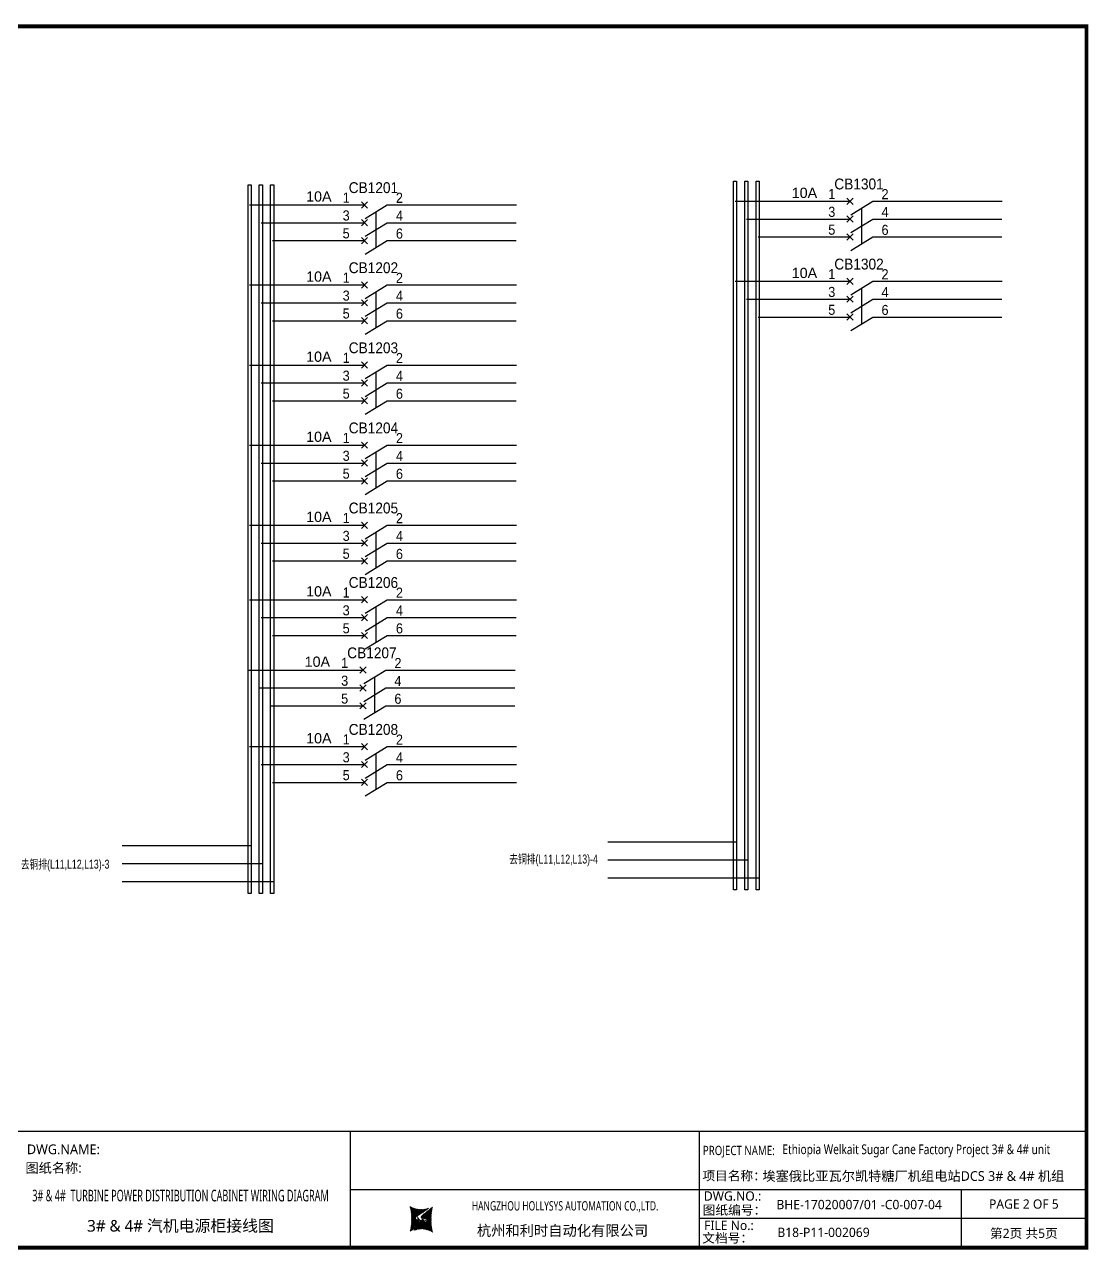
# Model space of a CAD drawing. Extents: x 81437 to 204847, y -54597 to -29444.
# Drawn here: x 97843 to 100588, y -41357 to -38196 of the extents above; entities that cross this region are included whole.
import ezdxf
from ezdxf.enums import TextEntityAlignment as Align
from ezdxf.lldxf.tags import DXFTag

# ---------------------------------------------------------------- set-up
doc = ezdxf.new("R2010")
doc.units = 0
doc.header["$LTSCALE"] = 100
doc.header["$MEASUREMENT"] = 0
for name, color, linetype in [('t', 1, 'Continuous'), ('标准图框及表格', 7, 'Continuous'), ('空气开关', 7, 'Continuous')]:
    doc.layers.add(name, color=color, linetype=linetype)
doc.styles.add('HZ', font='arial.ttf', dxfattribs={"width": 0.7})
doc.styles.get("Standard").update_dxf_attribs({"font": ''})
doc.styles.add('微软雅黑', font='')
doc.styles.get('Standard').set_extended_font_data('SimSun')
doc.styles.get('微软雅黑').set_extended_font_data('Microsoft YaHei')
tags = doc.linetypes.add('CENTER', pattern=[2, 1.25, -0.25, 0.25, -0.25]).pattern_tags.tags
tags[10:11] = [DXFTag(74, 4), DXFTag(75, 0), DXFTag(340, '0'), DXFTag(46, 1.0), DXFTag(50, 0.0), DXFTag(44, 0.0), DXFTag(45, 0.0)]
tags[8:9] = [DXFTag(74, 4), DXFTag(75, 0), DXFTag(340, '0'), DXFTag(46, 1.0), DXFTag(50, 0.0), DXFTag(44, 0.0), DXFTag(45, 0.0)]
tags[6:7] = [DXFTag(74, 4), DXFTag(75, 0), DXFTag(340, '0'), DXFTag(46, 1.0), DXFTag(50, 0.0), DXFTag(44, 0.0), DXFTag(45, 0.0)]
tags[4:5] = [DXFTag(74, 4), DXFTag(75, 0), DXFTag(340, '0'), DXFTag(46, 1.0), DXFTag(50, 0.0), DXFTag(44, 0.0), DXFTag(45, 0.0)]
pattern_1 = [(45, (-6.162819773475348, -58.86246267448996), (-0.736262898216564, 0.7362628982165641), [])]

# ---------------------------------------------------------------- blocks, each defined once
blk = doc.blocks.new('供电端子')
at = {"style": 'HZ', "width": 0.7}
blk.add_attdef('供电端子', (0, 0), '', height=17, dxfattribs=at)
blk = doc.blocks.new('图框')
at = {"layer": '标准图框及表格'}
h = blk.add_hatch(dxfattribs=at)
h.set_pattern_fill('ANSI31', color=5, scale=8.329863809039892, style=0)
h.set_pattern_definition(pattern_1)
edge = h.paths.add_edge_path()
edge.add_arc((2393.094436262916, -3057.016314091056), 55.18534773488954, 238.1092081981581, 291.6531626184834)
edge.add_line((2413.457117633552, -3108.307481089123), (2382.362679957259, -3129.105284474292))
edge.add_arc((2232.744557938924, -3137.191253253037), 135.3602868968974, 346.3915348661821, 374.2500326978034)
edge.add_line((2364.304773850054, -3169.039594784347), (2391.343418124445, -3146.7148906974))
edge.add_line((2385.17637942767, -3139.143911424919), (2389.981166822123, -3139.761302572286))
edge.add_spline(control_points=[(2391.307199095063, -3146.750097628447), (2392.196661605914, -3145.885543305817), (2393.808172678844, -3144.319160410171), (2393.706362376579, -3140.114756849009), (2391.263680388605, -3139.875266105763), (2389.959101290711, -3139.747359722689)], knot_values=[0, 0, 0, 0, 6.844331067525468, 12.40042740766005, 18.76924275352248, 18.76924275352248, 18.76924275352248, 18.76924275352248], weights=[1, 1, 1, 1, 1, 1], degree=3, periodic=0)
edge.add_spline(control_points=[(2382.352543285211, -3129.127895979397), (2381.626555155563, -3129.73152025812), (2380.315378592357, -3130.821700626719), (2379.381276507607, -3132.24510027398), (2378.964379386169, -3132.880374753903)], knot_values=[0, 0, 0, 0, 5.253673658024614, 9.488438564008057, 9.488438564008057, 9.488438564008057, 9.488438564008057], weights=[1, 1, 1, 1, 1], degree=3, periodic=0)
edge.add_spline(control_points=[(2380.109845815059, -3131.144179531064), (2379.558651433159, -3131.767985770505), (2378.469607692277, -3133.249177120419), (2378.75000888206, -3136.59141356358), (2381.696031569307, -3138.758015293683), (2384.022624161043, -3139.007997601494), (2385.15175362843, -3139.129317677358)], knot_values=[10.66597461496156, 10.66597461496156, 10.66597461496156, 10.66597461496156, 18.97770399508879, 28.89455822145742, 41.119553648298, 52.64692538081317, 52.64692538081317, 52.64692538081317, 52.64692538081317], weights=[1, 1, 1, 1, 1, 1, 1], degree=3, periodic=0)
h = blk.add_hatch(dxfattribs=at)
h.set_pattern_fill('ANSI31', color=3, scale=8.329863809039892, style=0)
h.set_pattern_definition(pattern_1)
edge = h.paths.add_edge_path()
edge.add_line((2396.306912351669, -3134.638821765021), (2401.543221691929, -3135.303048767099))
edge.add_spline(control_points=[(2394.881673431148, -3127.632408877759), (2393.992210920092, -3128.496963200258), (2392.380699847337, -3130.063346096064), (2392.482510149457, -3134.26774965708), (2394.925192137576, -3134.507240400384), (2396.229771235499, -3134.635146783385)], knot_values=[0, 0, 0, 0, 6.844331067526932, 12.40042740766158, 18.76924275352342, 18.76924275352342, 18.76924275352342, 18.76924275352342], weights=[1, 1, 1, 1, 1, 1], degree=3, periodic=0)
edge.add_line((2421.884098676157, -3105.342911721815), (2394.845454401773, -3127.667615808762))
edge.add_spline(control_points=[(2406.462349776273, -3142.781070641064), (2406.85282482484, -3142.285248106444), (2407.700959278394, -3140.915136680455), (2407.438863643569, -3137.791092942495), (2404.4928409567, -3135.624491212552), (2402.166248364556, -3135.374508904741), (2401.037118897577, -3135.253188828716)], knot_values=[12.65408913243743, 12.65408913243743, 12.65408913243743, 12.65408913243743, 18.97770399508879, 28.89455822145742, 41.119553648298, 52.64692538081317, 52.64692538081317, 52.64692538081317, 52.64692538081317], weights=[1, 1, 1, 1, 1, 1, 1], degree=3, periodic=0)
edge.add_line((2405.463463917236, -3143.838156073773), (2406.618423075823, -3142.594514654259))
edge.add_line((2403.858524028219, -3145.261600863971), (2405.463463917236, -3143.838156073904))
edge.add_line((2372.73175489228, -3166.075025417009), (2403.826192568573, -3145.277222031841))
edge.add_arc((2393.094436262916, -3217.366192415033), 55.18534773488965, 58.10920819815809, 111.6531626184834)
edge.add_arc((2553.444314586908, -3137.191253253037), 135.360286896897, 166.3915348661823, 194.2500326978024)
at = {"color": 7}
for p, q in [((2209.47921527367, -2910.443887418679), (2209.47921527367, -3210.443887418679)), ((3109.47921527367, -2910.443887418679), (3109.47921527367, -3210.443887418679)), ((2209.47921527367, -3060.443887418679), (3109.47921527367, -3060.443887418679)), ((3109.47921527367, -3060.443887418679), (4109.47921527367, -3060.443887418679)), ((3785.62275226965, -3060.443887418679), (3785.62275226965, -3210.443887418679)), ((4109.47921527367, -3135.443887418679), (3109.47921527367, -3135.443887418679))]:
    blk.add_line(p, q, dxfattribs=at)
at = {"color": 7, "const_width": 3}
blk.add_lwpolyline([(4109.47921527367, -2910.443887418679), (-6.162819773475348, -2910.443887418679)], dxfattribs=at)
at = {"layer": 't', "color": 7, "const_width": 9.61519705431492}
blk.add_lwpolyline([(4109.47921527367, -3210.443887418679), (4109.47921527367, -58.86246267448996), (-6.162819773475348, -58.86246267448996), (-6.162819773475348, -3210.443887418679)], close=True, dxfattribs=at)
at = {"color": 7, "linetype": 'CENTER', "style": '微软雅黑'}
for s, height, p in [('项目名称：', 24, (3118.237888517288, -3036.94681899895)), ('图纸编号：', 24, (3119.058468482224, -3125.527001057468)), ('杭州和利时自动化有限公司', 27, (2536.38633266712, -3179.976961063531)), ('文档号：', 24, (3117.869572934458, -3197.591179766443))]:
    blk.add_text(s, height=height, dxfattribs=at).set_placement(p)
at = {"color": 7, "style": '微软雅黑', "flags": 8}
for tag, p, height in [('DWG.NAME:', (1375.473639447489, -2969.2419877869), 25), ('DWG.NO.:', (3122.023352488108, -3089.264933317976), 24), ('图纸编号', (3309.199899152482, -3111.267140832559), 24), ('FILENO.:', (3122.509725826509, -3164.966587124836), 24), ('文档号', (3311.563545755656, -3182.994948628203), 24)]:
    blk.add_attdef(tag, p, '', height=height, dxfattribs=at)
at = {"color": 7, "style": '微软雅黑', "width": 0.8, "flags": 8}
for tag, p, height in [('PROJECTNAME:', (3119.317365890063, -2971.670387076527), 24), ('PROJECT_NAME', (3324.743137664682, -2969.191656158461), 25)]:
    blk.add_attdef(tag, p, '', height=height, dxfattribs=at)
at = {"color": 7, "style": '微软雅黑', "flags": 8}
for tag, height, width, p in [('RENLIU', 24, 0.7, (692.0254873090671, -3009.243060483925)), ('SHUFENWANG', 24, 0.7, (879.6254712981536, -3009.243060483925)), ('FANGHOU', 24, 0.7, (1063.567935676903, -3009.243060483925)), ('DANDANLI', 24, 0.7, (1243.852880445316, -3009.243060483925)), ('#10STATIONONTROLCABINETCOVER', 30, 0.6, (1771.737284051596, -3076.044837234568)), ('HANGZHOUHOLLYSYSAUTOMATIONCO.,LTD.', 24, 0.7, (2763.919484516009, -3104.577265918681))]:
    blk.add_attdef(tag, text='', height=height, dxfattribs=dict(at, width=width)).set_placement(p, align=Align.MIDDLE)
for tag, p in [('图纸名称:', (1371.649552043295, -3024.785799731683)), ('项目名称', (3272.897224152879, -3045.626842364768))]:
    blk.add_attdef(tag, text='', height=25, dxfattribs=at).set_placement(p, align=Align.BOTTOM_LEFT)
at = {"color": 7, "flags": 8}
blk.add_attdef('A', text='', height=23, dxfattribs=at).set_placement((53.73638948711596, -3033.744016823508), align=Align.MIDDLE)
at = {"color": 7, "style": '微软雅黑', "flags": 8}
for tag, height, p in [('设计时间', 23, (207.7030023673433, -3033.744016823508)), ('刘仁', 23, (692.0254873090671, -3061.050838701933)), ('王姝芬', 23, (879.6254712981536, -3061.050838701933)), ('侯方', 23, (1063.567935676903, -3061.050838701933)), ('李丹丹', 23, (1243.852880445316, -3061.050838701933)), ('PAGEXOFX', 24, (3947.55098377166, -3097.943887418679)), ('REV.', 24, (53.21983990701119, -3121.911417548025)), ('DATE', 24, (202.7449719716897, -3121.911417548025)), ('DESCRIPTION', 24, (445.5564698352027, -3121.911417548025)), ('PREPARED', 24, (692.0254873090671, -3121.911417548025)), ('CHECKED', 24, (879.625471298139, -3121.911417548025)), ('SIGNED', 24, (1063.567935676889, -3121.911417548025)), ('APPROVED', 24, (1243.852880445316, -3121.911417548025)), ('图纸名称', 30, (1771.737284051596, -3153.557526718527)), ('第几页共几页', 24, (3947.55098377166, -3172.943887418679))]:
    blk.add_attdef(tag, text='', height=height, dxfattribs=at).set_placement(p, align=Align.MIDDLE)
at = {"layer": '标准图框及表格', "color": 5, "style": 'HZ'}
for s, p in [('pgqh', (2367.722055843864, -3118.539690870716)), ('hollilas', (2367.889081852576, -3144.830947292762))]:
    blk.add_text(s, height=5.205656721233694, dxfattribs=at).set_placement(p)
at = {"layer": '标准图框及表格', "color": 3, "style": 'HZ'}
for s, height, p in [('auto', 8.676094535389492, (2394.744307490306, -3133.062499086471)), ('hollysys', 4.338047267694746, (2396.375285240625, -3158.593924068552))]:
    blk.add_text(s, height=height, dxfattribs=at).set_placement(p)

msp = doc.modelspace()

# ---------------------------------------------------------------- linework, layer by layer
at = {"color": 2}
for p, q in [((98423.24257924625, -38661.00256049724), (98719.90719287547, -38661.00256049724)), ((98778.46092418664, -38661.00256049724), (99112.15638633289, -38661.00256049724)), ((99676.0302933145, -38651.58411435955), (99972.69490694373, -38651.58411435955)), ((100031.2486382549, -38651.58411435955), (100364.9441004011, -38651.58411435955)), ((98423.24257924625, -38867.68668906129), (98719.90719287547, -38867.68668906129)), ((98778.46092418664, -38867.68668906129), (99112.15638633289, -38867.68668906129)), ((99676.0302933145, -38858.26824292361), (99972.69490694373, -38858.26824292361)), ((100031.2486382549, -38858.26824292361), (100364.9441004011, -38858.26824292361)), ((98423.24257924625, -39074.37081762535), (98719.90719287547, -39074.37081762535)), ((98778.46092418664, -39074.37081762535), (99112.15638633289, -39074.37081762535)), ((98423.24257924625, -39281.0549461894), (98719.90719287547, -39281.0549461894)), ((98778.46092418664, -39281.0549461894), (99112.15638633289, -39281.0549461894)), ((98423.24257924625, -39487.73907475346), (98719.90719287547, -39487.73907475346)), ((98778.46092418664, -39487.73907475346), (99112.15638633289, -39487.73907475346)), ((98423.22707011037, -39679.95780549157), (98719.8916837396, -39679.95780549157)), ((98778.44541505077, -39679.95780549157), (99112.14087719702, -39679.95780549157)), ((98419.39257924627, -39861.54722298588), (98716.0571928755, -39861.54722298588)), ((98774.61092418667, -39861.54722298588), (99108.30638633292, -39861.54722298588)), ((98423.26033664403, -40059.10885503509), (98719.92495027326, -40059.10885503509)), ((98778.47868158443, -40059.10885503509), (99112.17414373068, -40059.10885503509)), ((99347.24258995401, -40305.05714287199), (99680.93805210026, -40305.05714287199)), ((98094.45487588576, -40314.47558900968), (98428.150338032, -40314.47558900968))]:
    msp.add_line(p, q, dxfattribs=at)
at = {"color": 6}
for p, q in [((98727.9990717228, -38669.09443934458), (98711.81531402814, -38652.9106816499)), ((98711.81531402814, -38669.09443934458), (98727.9990717228, -38652.9106816499)), ((98721.98924925052, -38695.79054667487), (98778.46092418664, -38661.00256049724)), ((99980.78678579106, -38659.67599320689), (99964.60302809639, -38643.49223551222)), ((99964.60302809639, -38659.67599320689), (99980.78678579106, -38643.49223551222)), ((99974.77696331877, -38686.37210053718), (100031.2486382549, -38651.58411435955)), ((99964.60302809639, -38705.78762863839), (99980.78678579106, -38689.60387094372)), ((99980.78678579106, -38705.78762863839), (99964.60302809639, -38689.60387094372)), ((98711.81531402814, -38715.20607477608), (98727.9990717228, -38699.02231708141)), ((98727.9990717228, -38715.20607477608), (98711.81531402814, -38699.02231708141)), ((98721.98924925052, -38741.90218210637), (98778.46092418664, -38707.11419592874)), ((99974.77696331877, -38732.48373596869), (100031.2486382549, -38697.69574979106)), ((98711.81531402814, -38761.31771020758), (98727.9990717228, -38745.13395251291)), ((98727.9990717228, -38761.31771020758), (98711.81531402814, -38745.13395251291)), ((98721.98924925052, -38788.01381753787), (98778.46092418664, -38753.22583136024)), ((99964.60302809639, -38751.89926406989), (99980.78678579106, -38735.71550637522)), ((99980.78678579106, -38751.89926406989), (99964.60302809639, -38735.71550637522)), ((99974.77696331877, -38778.59537140019), (100031.2486382549, -38743.80738522256)), ((99980.78678579106, -38866.36012177094), (99964.60302809639, -38850.17636407627)), ((99964.60302809639, -38866.36012177094), (99980.78678579106, -38850.17636407627)), ((98727.9990717228, -38875.77856790863), (98711.81531402814, -38859.59481021396)), ((98711.81531402814, -38875.77856790863), (98727.9990717228, -38859.59481021396)), ((98721.98924925052, -38902.47467523893), (98778.46092418664, -38867.68668906129)), ((99974.77696331877, -38893.05622910124), (100031.2486382549, -38858.26824292361)), ((98711.81531402814, -38921.89020334013), (98727.9990717228, -38905.70644564546)), ((98727.9990717228, -38921.89020334013), (98711.81531402814, -38905.70644564546)), ((98721.98924925052, -38948.58631067043), (98778.46092418664, -38913.7983244928)), ((99964.60302809639, -38912.47175720245), (99980.78678579106, -38896.28799950777)), ((99980.78678579106, -38912.47175720245), (99964.60302809639, -38896.28799950777)), ((99974.77696331877, -38939.16786453274), (100031.2486382549, -38904.37987835511)), ((99964.60302809639, -38958.58339263395), (99980.78678579106, -38942.39963493928)), ((99980.78678579106, -38958.58339263395), (99964.60302809639, -38942.39963493928)), ((98711.81531402814, -38968.00183877163), (98727.9990717228, -38951.81808107696)), ((98727.9990717228, -38968.00183877163), (98711.81531402814, -38951.81808107696)), ((98721.98924925052, -38994.69794610193), (98778.46092418664, -38959.9099599243)), ((99974.77696331877, -38985.27949996424), (100031.2486382549, -38950.49151378661)), ((98727.9990717228, -39082.46269647268), (98711.81531402814, -39066.27893877801)), ((98711.81531402814, -39082.46269647268), (98727.9990717228, -39066.27893877801)), ((98721.98924925052, -39109.15880380298), (98778.46092418664, -39074.37081762535)), ((98711.81531402814, -39128.57433190419), (98727.9990717228, -39112.39057420952)), ((98727.9990717228, -39128.57433190419), (98711.81531402814, -39112.39057420952)), ((98721.98924925052, -39155.27043923448), (98778.46092418664, -39120.48245305685)), ((98711.81531402814, -39174.68596733569), (98727.9990717228, -39158.50220964102)), ((98727.9990717228, -39174.68596733569), (98711.81531402814, -39158.50220964102)), ((98721.98924925052, -39201.38207466598), (98778.46092418664, -39166.59408848835)), ((98727.9990717228, -39289.14682503674), (98711.81531402814, -39272.96306734207)), ((98711.81531402814, -39289.14682503674), (98727.9990717228, -39272.96306734207)), ((98721.98924925052, -39315.84293236704), (98778.46092418664, -39281.0549461894)), ((98711.81531402814, -39335.25846046824), (98727.9990717228, -39319.07470277357)), ((98727.9990717228, -39335.25846046824), (98711.81531402814, -39319.07470277357)), ((98721.98924925052, -39361.95456779854), (98778.46092418664, -39327.16658162091)), ((98711.81531402814, -39381.37009589974), (98727.9990717228, -39365.18633820507)), ((98727.9990717228, -39381.37009589974), (98711.81531402814, -39365.18633820507)), ((98721.98924925052, -39408.06620323004), (98778.46092418664, -39373.27821705241)), ((98727.9990717228, -39495.83095360079), (98711.81531402814, -39479.64719590612)), ((98711.81531402814, -39495.83095360079), (98727.9990717228, -39479.64719590612)), ((98721.98924925052, -39522.52706093109), (98778.46092418664, -39487.73907475346)), ((98711.81531402814, -39541.9425890323), (98727.9990717228, -39525.75883133763)), ((98727.9990717228, -39541.9425890323), (98711.81531402814, -39525.75883133763)), ((98721.98924925052, -39568.63869636259), (98778.46092418664, -39533.85071018496)), ((98711.81531402814, -39588.0542244638), (98727.9990717228, -39571.87046676913)), ((98727.9990717228, -39588.0542244638), (98711.81531402814, -39571.87046676913)), ((98721.98924925052, -39614.75033179409), (98778.46092418664, -39579.96234561646)), ((98727.98356258693, -39688.0496843389), (98711.79980489226, -39671.86592664423)), ((98711.79980489226, -39688.0496843389), (98727.98356258693, -39671.86592664423)), ((98721.97374011464, -39714.7457916692), (98778.44541505077, -39679.95780549157)), ((98711.79980489226, -39734.16131977041), (98727.98356258693, -39717.97756207574)), ((98727.98356258693, -39734.16131977041), (98711.79980489226, -39717.97756207574)), ((98721.97374011464, -39760.8574271007), (98778.44541505077, -39726.06944092307)), ((98711.79980489226, -39780.27295520191), (98727.98356258693, -39764.08919750724)), ((98727.98356258693, -39780.27295520191), (98711.79980489226, -39764.08919750724)), ((98721.97374011464, -39806.9690625322), (98778.44541505077, -39772.18107635457)), ((98724.14907172283, -39869.63910183321), (98707.96531402816, -39853.45534413854)), ((98707.96531402816, -39869.63910183321), (98724.14907172283, -39853.45534413854)), ((98718.13924925054, -39896.33520916351), (98774.61092418667, -39861.54722298588)), ((98707.96531402816, -39915.75073726472), (98724.14907172283, -39899.56697957005)), ((98724.14907172283, -39915.75073726472), (98707.96531402816, -39899.56697957005)), ((98718.13924925054, -39942.44684459501), (98774.61092418667, -39907.65885841738)), ((98707.96531402816, -39961.86237269622), (98724.14907172283, -39945.67861500155)), ((98724.14907172283, -39961.86237269622), (98707.96531402816, -39945.67861500155)), ((98718.13924925054, -39988.55848002651), (98774.61092418667, -39953.77049384888)), ((98728.01682912059, -40067.20073388243), (98711.83307142592, -40051.01697618776)), ((98711.83307142592, -40067.20073388243), (98728.01682912059, -40051.01697618776)), ((98722.0070066483, -40093.89684121272), (98778.47868158443, -40059.10885503509)), ((98711.83307142592, -40113.31236931393), (98728.01682912059, -40097.12861161926)), ((98728.01682912059, -40113.31236931393), (98711.83307142592, -40097.12861161926)), ((98722.0070066483, -40140.00847664422), (98778.47868158443, -40105.22049046659)), ((98711.83307142592, -40159.42400474543), (98728.01682912059, -40143.24024705076)), ((98728.01682912059, -40159.42400474543), (98711.83307142592, -40143.24024705076)), ((98722.0070066483, -40186.12011207573), (98778.47868158443, -40151.33212589809))]:
    msp.add_line(p, q, dxfattribs=at)
at = {"color": 3}
for p, q in [((98452.94257924626, -38707.11419592874), (98719.90719287547, -38707.11419592874)), ((98778.46092418664, -38707.11419592874), (99111.56673666772, -38707.11419592874)), ((99705.73029331451, -38697.69574979106), (99972.69490694373, -38697.69574979106)), ((100031.2486382549, -38697.69574979106), (100364.354450736, -38697.69574979106)), ((98452.94257924626, -38913.7983244928), (98719.90719287547, -38913.7983244928)), ((98778.46092418664, -38913.7983244928), (99111.56673666772, -38913.7983244928)), ((99705.73029331451, -38904.37987835511), (99972.69490694373, -38904.37987835511)), ((100031.2486382549, -38904.37987835511), (100364.354450736, -38904.37987835511)), ((98452.94257924626, -39120.48245305685), (98719.90719287547, -39120.48245305685)), ((98778.46092418664, -39120.48245305685), (99111.56673666772, -39120.48245305685)), ((98452.94257924626, -39327.16658162091), (98719.90719287547, -39327.16658162091)), ((98778.46092418664, -39327.16658162091), (99111.56673666772, -39327.16658162091)), ((98452.94257924626, -39533.85071018496), (98719.90719287547, -39533.85071018496)), ((98778.46092418664, -39533.85071018496), (99111.56673666772, -39533.85071018496)), ((98452.92707011038, -39726.06944092307), (98719.8916837396, -39726.06944092307)), ((98778.44541505077, -39726.06944092307), (99111.55122753185, -39726.06944092307)), ((98449.09257924628, -39907.65885841738), (98716.0571928755, -39907.65885841738)), ((98774.61092418667, -39907.65885841738), (99107.71673666775, -39907.65885841738)), ((98452.96033664404, -40105.22049046659), (98719.92495027326, -40105.22049046659)), ((98778.47868158443, -40105.22049046659), (99111.58449406551, -40105.22049046659)), ((98094.45487588576, -40360.58722444118), (98457.02649954388, -40360.58722444118)), ((99347.24258995401, -40351.16877830349), (99709.81421361213, -40351.16877830349))]:
    msp.add_line(p, q, dxfattribs=at)
at = {"color": 1}
for p, q in [((98482.92345835794, -38753.22583136024), (98719.90719287547, -38753.22583136024)), ((98778.46092418664, -38753.22583136024), (99111.56673666772, -38753.22583136024)), ((99735.71117242619, -38743.80738522256), (99972.69490694373, -38743.80738522256)), ((100031.2486382549, -38743.80738522256), (100364.354450736, -38743.80738522256)), ((98482.92345835794, -38959.9099599243), (98719.90719287547, -38959.9099599243)), ((98778.46092418664, -38959.9099599243), (99111.56673666772, -38959.9099599243)), ((99735.71117242619, -38950.49151378661), (99972.69490694373, -38950.49151378661)), ((100031.2486382549, -38950.49151378661), (100364.354450736, -38950.49151378661)), ((98482.92345835794, -39166.59408848835), (98719.90719287547, -39166.59408848835)), ((98778.46092418664, -39166.59408848835), (99111.56673666772, -39166.59408848835)), ((98482.92345835794, -39373.27821705241), (98719.90719287547, -39373.27821705241)), ((98778.46092418664, -39373.27821705241), (99111.56673666772, -39373.27821705241)), ((98482.92345835794, -39579.96234561646), (98719.90719287547, -39579.96234561646)), ((98778.46092418664, -39579.96234561646), (99111.56673666772, -39579.96234561646)), ((98482.90794922206, -39772.18107635457), (98719.8916837396, -39772.18107635457)), ((98778.44541505077, -39772.18107635457), (99111.55122753185, -39772.18107635457)), ((98479.07345835796, -39953.77049384888), (98716.0571928755, -39953.77049384888)), ((98774.61092418667, -39953.77049384888), (99107.71673666775, -39953.77049384888)), ((98482.94121575572, -40151.33212589809), (98719.92495027326, -40151.33212589809)), ((98778.47868158443, -40151.33212589809), (99111.58449406551, -40151.33212589809)), ((99347.24258995401, -40397.280413735), (99738.31757963811, -40397.280413735)), ((98094.45487588576, -40406.69885987268), (98485.52986556986, -40406.69885987268))]:
    msp.add_line(p, q, dxfattribs=at)
at = {"color": 2}
for points in [[(98427.22986556993, -38609.30256049726), (98427.22986556993, -40438.13053793132), (98419.39257924627, -40438.13053793132), (98419.39257924627, -38609.30256049726)], [(99680.01757963818, -38599.88411435957), (99680.01757963818, -40428.71209179363), (99672.18029331452, -40428.71209179363), (99672.18029331452, -38599.88411435957)]]:
    msp.add_lwpolyline(points, close=True, dxfattribs=at)
at = {"color": 3}
for points in [[(98456.37986556989, -38609.30256049726), (98456.37986556989, -40438.13053793132), (98448.54257924623, -40438.13053793132), (98448.54257924623, -38609.30256049726)], [(99709.16757963815, -38599.88411435957), (99709.16757963815, -40428.71209179363), (99701.33029331449, -40428.71209179363), (99701.33029331449, -38599.88411435957)]]:
    msp.add_lwpolyline(points, close=True, dxfattribs=at)
at = {"color": 1}
for points in [[(98485.52986556986, -38609.30256049726), (98485.52986556986, -40438.13053793132), (98477.6925792462, -40438.13053793132), (98477.6925792462, -38609.30256049726)], [(99738.31757963811, -38599.88411435957), (99738.31757963811, -40428.71209179363), (99730.48029331445, -40428.71209179363), (99730.48029331445, -38599.88411435957)]]:
    msp.add_lwpolyline(points, close=True, dxfattribs=at)
at = {"layer": '空气开关', "color": 6}
for p, q in [((98750.22508671858, -38724.50818901754), (98750.22508671858, -38678.39655358607)), ((100003.0128007868, -38715.08974287986), (100003.0128007868, -38668.97810744838)), ((98750.22508671858, -38770.61982444904), (98750.22508671858, -38724.50818901757)), ((100003.0128007868, -38761.20137831136), (100003.0128007868, -38715.08974287989)), ((100003.0128007868, -38921.77387144391), (100003.0128007868, -38875.66223601244)), ((98750.22508671858, -38931.1923175816), (98750.22508671858, -38885.08068215012)), ((98750.22508671858, -38977.3039530131), (98750.22508671858, -38931.19231758163)), ((100003.0128007868, -38967.88550687541), (100003.0128007868, -38921.77387144394)), ((98750.22508671858, -39137.87644614565), (98750.22508671858, -39091.76481071418)), ((98750.22508671858, -39183.98808157715), (98750.22508671858, -39137.87644614568)), ((98750.22508671858, -39344.56057470971), (98750.22508671858, -39298.44893927823)), ((98750.22508671858, -39390.67221014121), (98750.22508671858, -39344.56057470974)), ((98750.22508671858, -39551.24470327376), (98750.22508671858, -39505.13306784229)), ((98750.22508671858, -39597.35633870526), (98750.22508671858, -39551.24470327379)), ((98750.2095775827, -39743.46343401187), (98750.2095775827, -39697.3517985804)), ((98750.2095775827, -39789.57506944337), (98750.2095775827, -39743.4634340119)), ((98746.3750867186, -39925.05285150618), (98746.3750867186, -39878.94121607471)), ((98746.3750867186, -39971.16448693768), (98746.3750867186, -39925.05285150621)), ((98750.24284411636, -40122.61448355539), (98750.24284411636, -40076.50284812392)), ((98750.24284411636, -40168.7261189869), (98750.24284411636, -40122.61448355542))]:
    msp.add_line(p, q, dxfattribs=at)

# ---------------------------------------------------------------- block references
at = {"color": 1}
ref = msp.add_blockref('图框', (96473.40797365573, -38141.47210821904), dxfattribs=at)
ref.add_attrib('PROJECTNAME:', 'PROJECT NAME:', (99592.7253395458, -41113.14249529556), dxfattribs={"color": 7, "height": 24, "style": '微软雅黑', "width": 0.8000000000000002})
ref.add_attrib('FILENO.:', 'FILE No.:', (99595.91769948223, -41306.43869534387), dxfattribs={"color": 7, "height": 24, "style": '微软雅黑'})
ref.add_attrib('DWG.NO.:', 'DWG.NO.:', (99595.43132614384, -41230.73704153701), dxfattribs={"color": 7, "height": 24, "style": '微软雅黑'})
ref.add_attrib('PAGEXOFX', 'PAGE 2 OF 5', dxfattribs={"color": 7, "height": 24, "style": '微软雅黑', "flags": 8}).set_placement((100420.9589574274, -41239.41599563772), align=Align.MIDDLE)
ref.add_attrib('PROJECT_NAME', 'Ethiopia Welkait Sugar Cane Factory Project 3# & 4# unit', (99798.15111132042, -41110.6637643775), dxfattribs={"color": 7, "height": 25, "style": '微软雅黑', "width": 0.8})
ref.add_attrib('项目名称', '埃塞俄比亚瓦尔凯特糖厂机组电站DCS 3# & 4# 机组', dxfattribs={"color": 7, "height": 25, "style": '微软雅黑'}).set_placement((99746.30519780862, -41187.09895058381), align=Align.BOTTOM_LEFT)
ref.add_attrib('HANGZHOUHOLLYSYSAUTOMATIONCO.,LTD.', 'HANGZHOU HOLLYSYS AUTOMATION CO.,LTD.', dxfattribs={"color": 7, "height": 24, "style": '微软雅黑', "width": 0.6999999999999998}).set_placement((99237.32745817174, -41246.04937413772), align=Align.MIDDLE)
ref.add_attrib('图纸名称:', '图纸名称:', dxfattribs={"color": 7, "height": 25, "style": '微软雅黑', "flags": 8}).set_placement((97845.05752569903, -41166.25790795072), align=Align.BOTTOM_LEFT)
ref.add_attrib('#10STATIONONTROLCABINETCOVER', '3# & 4#  TURBINE POWER DISTRIBUTION CABINET WIRING DIAGRAM', dxfattribs={"color": 7, "height": 30, "style": '微软雅黑', "width": 0.6, "flags": 8}).set_placement((98245.14525770734, -41217.51694545361), align=Align.MIDDLE)
ref.add_attrib('DWG.NAME:', 'DWG.NAME:', (97848.88161310322, -41110.71409600594), dxfattribs={"color": 7, "height": 25, "style": '微软雅黑', "flags": 8})
ref.add_attrib('图纸名称', '3# & 4# 汽机电源柜接线图', dxfattribs={"color": 7, "height": 30, "style": '微软雅黑', "flags": 8}).set_placement((98245.14525770734, -41295.02963493756), align=Align.MIDDLE)
ref.add_attrib('文档号', 'B18-P11-002069', (99784.9715194114, -41324.46705684724), dxfattribs={"color": 7, "height": 24, "style": '微软雅黑', "flags": 8})
ref.add_attrib('图纸编号', 'BHE-17020007/01 -C0-007-04', (99782.6078728082, -41252.7392490516), dxfattribs={"color": 7, "height": 24, "style": '微软雅黑', "flags": 8})
ref.add_attrib('第几页共几页', '第2页 共5页', dxfattribs={"color": 7, "height": 24, "style": '微软雅黑', "flags": 8}).set_placement((100420.9589574274, -41314.41599563772), align=Align.MIDDLE)
ref = msp.add_blockref('供电端子', (99995.68285216672, -38621.11595778872), dxfattribs=dict(xscale=0.9349999999976717, yscale=0.9349999999976717))
ref.add_attrib('供电端子', 'CB1301', dxfattribs={"height": 28.05, "style": 'HZ', "width": 0.9}).set_placement((99995.68285216672, -38621.11595778872), align=Align.CENTER)
ref = msp.add_blockref('供电端子', (98602.09513809848, -38652.53440392641), dxfattribs=dict(xscale=0.9349999999976717, yscale=0.9349999999976717))
ref.add_attrib('供电端子', '10A', dxfattribs={"height": 26.4, "style": 'HZ'}).set_placement((98602.09513809848, -38652.53440392641), align=Align.CENTER)
ref = msp.add_blockref('供电端子', (98742.89513809847, -38630.53440392641), dxfattribs=dict(xscale=0.9349999999976717, yscale=0.9349999999976717))
ref.add_attrib('供电端子', 'CB1201', dxfattribs={"height": 28.05, "style": 'HZ', "width": 0.9}).set_placement((98742.89513809847, -38630.53440392641), align=Align.CENTER)
ref = msp.add_blockref('供电端子', (99854.88285216673, -38643.11595778872), dxfattribs=dict(xscale=0.9349999999976717, yscale=0.9349999999976717))
ref.add_attrib('供电端子', '10A', dxfattribs={"height": 26.4, "style": 'HZ'}).set_placement((99854.88285216673, -38643.11595778872), align=Align.CENTER)
ref = msp.add_blockref('供电端子', (98742.89513809847, -38837.21853249046), dxfattribs=dict(xscale=0.9349999999976717, yscale=0.9349999999976717))
ref.add_attrib('供电端子', 'CB1202', dxfattribs={"height": 28.05, "style": 'HZ', "width": 0.9}).set_placement((98742.89513809847, -38837.21853249046), align=Align.CENTER)
ref = msp.add_blockref('供电端子', (99995.68285216672, -38827.80008635278), dxfattribs=dict(xscale=0.9349999999976717, yscale=0.9349999999976717))
ref.add_attrib('供电端子', 'CB1302', dxfattribs={"height": 28.05, "style": 'HZ', "width": 0.9}).set_placement((99995.68285216672, -38827.80008635278), align=Align.CENTER)
ref = msp.add_blockref('供电端子', (98602.09513809848, -38859.21853249046), dxfattribs=dict(xscale=0.9349999999976717, yscale=0.9349999999976717))
ref.add_attrib('供电端子', '10A', dxfattribs={"height": 26.4, "style": 'HZ'}).set_placement((98602.09513809848, -38859.21853249046), align=Align.CENTER)
ref = msp.add_blockref('供电端子', (99854.88285216673, -38849.80008635278), dxfattribs=dict(xscale=0.9349999999976717, yscale=0.9349999999976717))
ref.add_attrib('供电端子', '10A', dxfattribs={"height": 26.4, "style": 'HZ'}).set_placement((99854.88285216673, -38849.80008635278), align=Align.CENTER)
ref = msp.add_blockref('供电端子', (98602.09513809848, -39065.90266105452), dxfattribs=dict(xscale=0.9349999999976717, yscale=0.9349999999976717))
ref.add_attrib('供电端子', '10A', dxfattribs={"height": 26.4, "style": 'HZ'}).set_placement((98602.09513809848, -39065.90266105452), align=Align.CENTER)
ref = msp.add_blockref('供电端子', (98742.89513809847, -39043.90266105452), dxfattribs=dict(xscale=0.9349999999976717, yscale=0.9349999999976717))
ref.add_attrib('供电端子', 'CB1203', dxfattribs={"height": 28.05, "style": 'HZ', "width": 0.9}).set_placement((98742.89513809847, -39043.90266105452), align=Align.CENTER)
ref = msp.add_blockref('供电端子', (98742.89513809847, -39250.58678961857), dxfattribs=dict(xscale=0.9349999999976717, yscale=0.9349999999976717))
ref.add_attrib('供电端子', 'CB1204', dxfattribs={"height": 28.05, "style": 'HZ', "width": 0.9}).set_placement((98742.89513809847, -39250.58678961857), align=Align.CENTER)
ref = msp.add_blockref('供电端子', (98602.09513809848, -39272.58678961857), dxfattribs=dict(xscale=0.9349999999976717, yscale=0.9349999999976717))
ref.add_attrib('供电端子', '10A', dxfattribs={"height": 26.4, "style": 'HZ'}).set_placement((98602.09513809848, -39272.58678961857), align=Align.CENTER)
ref = msp.add_blockref('供电端子', (98742.89513809847, -39457.27091818263), dxfattribs=dict(xscale=0.9349999999976717, yscale=0.9349999999976717))
ref.add_attrib('供电端子', 'CB1205', dxfattribs={"height": 28.05, "style": 'HZ', "width": 0.9}).set_placement((98742.89513809847, -39457.27091818263), align=Align.CENTER)
ref = msp.add_blockref('供电端子', (98602.09513809848, -39479.27091818263), dxfattribs=dict(xscale=0.9349999999976717, yscale=0.9349999999976717))
ref.add_attrib('供电端子', '10A', dxfattribs={"height": 26.4, "style": 'HZ'}).set_placement((98602.09513809848, -39479.27091818263), align=Align.CENTER)
ref = msp.add_blockref('供电端子', (98742.87962896259, -39649.48964892074), dxfattribs=dict(xscale=0.9349999999976717, yscale=0.9349999999976717))
ref.add_attrib('供电端子', 'CB1206', dxfattribs={"height": 28.05, "style": 'HZ', "width": 0.9}).set_placement((98742.87962896259, -39649.48964892074), align=Align.CENTER)
ref = msp.add_blockref('供电端子', (98602.0796289626, -39671.48964892074), dxfattribs=dict(xscale=0.9349999999976717, yscale=0.9349999999976717))
ref.add_attrib('供电端子', '10A', dxfattribs={"height": 26.4, "style": 'HZ'}).set_placement((98602.0796289626, -39671.48964892074), align=Align.CENTER)
ref = msp.add_blockref('供电端子', (98598.2451380985, -39853.07906641505), dxfattribs=dict(xscale=0.9349999999976717, yscale=0.9349999999976717))
ref.add_attrib('供电端子', '10A', dxfattribs={"height": 26.4, "style": 'HZ'}).set_placement((98598.2451380985, -39853.07906641505), align=Align.CENTER)
ref = msp.add_blockref('供电端子', (98739.04513809849, -39831.07906641505), dxfattribs=dict(xscale=0.9349999999976717, yscale=0.9349999999976717))
ref.add_attrib('供电端子', 'CB1207', dxfattribs={"height": 28.05, "style": 'HZ', "width": 0.9}).set_placement((98739.04513809849, -39831.07906641505), align=Align.CENTER)
ref = msp.add_blockref('供电端子', (98742.91289549625, -40028.64069846426), dxfattribs=dict(xscale=0.9349999999976717, yscale=0.9349999999976717))
ref.add_attrib('供电端子', 'CB1208', dxfattribs={"height": 28.05, "style": 'HZ', "width": 0.9}).set_placement((98742.91289549625, -40028.64069846426), align=Align.CENTER)
ref = msp.add_blockref('供电端子', (98602.11289549626, -40050.64069846426), dxfattribs=dict(xscale=0.9349999999976717, yscale=0.9349999999976717))
ref.add_attrib('供电端子', '10A', dxfattribs={"height": 26.4, "style": 'HZ'}).set_placement((98602.11289549626, -40050.64069846426), align=Align.CENTER)

# ---------------------------------------------------------------- texts
at = {"style": 'HZ', "width": 0.7}
for s, p in [('去铜排(L11,L12,L13)-4', (99093.25946799455, -40360.62982263735)), ('去铜排(L11,L12,L13)-3', (97833.16333552815, -40373.91601365976))]:
    msp.add_text(s, height=23.1, dxfattribs=at).set_placement(p)
at = {"layer": '空气开关', "style": 'HZ', "width": 0.9}
for s, p in [('1', (98663.49742469746, -38655.30759817502)), ('2', (98800.90992427985, -38655.76576260795)), ('1', (99916.28513876571, -38645.88915203734)), ('2', (100053.6976383481, -38646.34731647027)), ('3', (98663.49742469746, -38701.41923360652)), ('4', (98800.90992427985, -38701.87739803945)), ('3', (99916.28513876571, -38692.00078746884)), ('4', (100053.6976383481, -38692.45895190177)), ('5', (98663.49742469746, -38747.53086903803)), ('6', (98800.90992427985, -38747.98903347096)), ('5', (99916.28513876571, -38738.11242290034)), ('6', (100053.6976383481, -38738.57058733327)), ('1', (98663.49742469746, -38861.99172673908)), ('2', (98800.90992427985, -38862.44989117201)), ('1', (99916.28513876571, -38852.57328060139)), ('2', (100053.6976383481, -38853.03144503432)), ('3', (98663.49742469746, -38908.10336217058)), ('4', (98800.90992427985, -38908.56152660351)), ('3', (99916.28513876571, -38898.68491603289)), ('4', (100053.6976383481, -38899.14308046582)), ('5', (98663.49742469746, -38954.21499760208)), ('6', (98800.90992427985, -38954.67316203501)), ('5', (99916.28513876571, -38944.79655146439)), ('6', (100053.6976383481, -38945.25471589732)), ('1', (98663.49742469746, -39068.67585530313)), ('2', (98800.90992427985, -39069.13401973606)), ('3', (98663.49742469746, -39114.78749073463)), ('4', (98800.90992427985, -39115.24565516756)), ('5', (98663.49742469746, -39160.89912616614)), ('6', (98800.90992427985, -39161.35729059907)), ('1', (98663.49742469746, -39275.35998386719)), ('2', (98800.90992427985, -39275.81814830012)), ('3', (98663.49742469746, -39321.47161929869)), ('4', (98800.90992427985, -39321.92978373162)), ('5', (98663.49742469746, -39367.58325473019)), ('6', (98800.90992427985, -39368.04141916312)), ('1', (98663.49742469746, -39482.04411243124)), ('2', (98800.90992427985, -39482.50227686417)), ('3', (98663.49742469746, -39528.15574786274)), ('4', (98800.90992427985, -39528.61391229567)), ('5', (98663.49742469746, -39574.26738329425)), ('6', (98800.90992427985, -39574.72554772718)), ('1', (98663.48191556158, -39674.26284316935)), ('2', (98800.89441514398, -39674.72100760228)), ('3', (98663.48191556158, -39720.37447860085)), ('4', (98800.89441514398, -39720.83264303378)), ('5', (98663.48191556158, -39766.48611403236)), ('6', (98800.89441514398, -39766.94427846529)), ('1', (98659.64742469748, -39855.85226066366)), ('2', (98797.05992427988, -39856.31042509659)), ('3', (98659.64742469748, -39901.96389609516)), ('4', (98797.05992427988, -39902.42206052809)), ('5', (98659.64742469748, -39948.07553152667)), ('6', (98797.05992427988, -39948.5336959596)), ('1', (98663.51518209525, -40053.41389271287)), ('2', (98800.92768167764, -40053.8720571458)), ('3', (98663.51518209525, -40099.52552814438)), ('4', (98800.92768167764, -40099.98369257731)), ('5', (98663.51518209525, -40145.63716357588)), ('6', (98800.92768167764, -40146.09532800881))]:
    msp.add_text(s, height=26.00961058081033, dxfattribs=at).set_placement(p)

doc.saveas('drawing.dxf')
